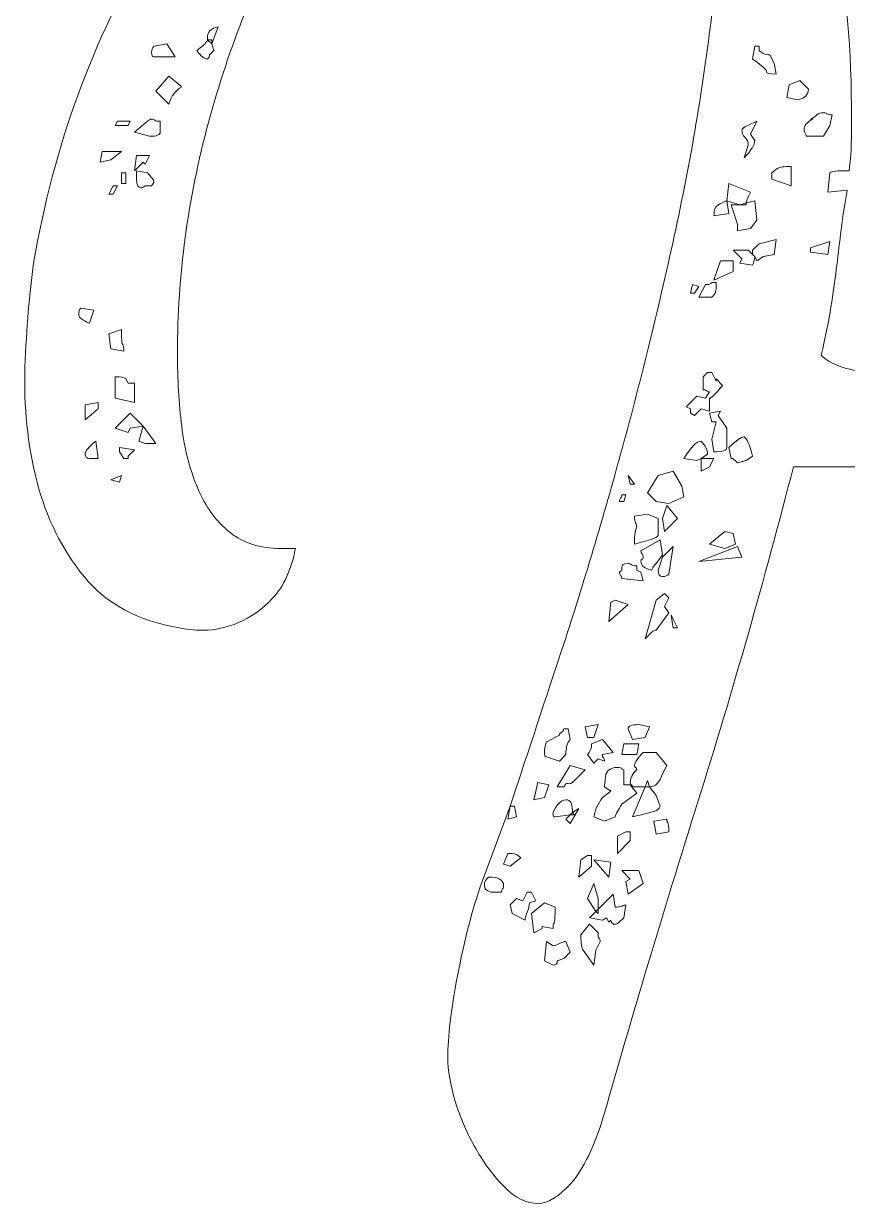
# Model space of a CAD drawing. Header units: inches. Extents: x 205 to 874, y -804 to -276.
# Drawn here: x 206.1 to 331, y -611.7 to -432.9 of the extents above; entities that cross this region are included whole.
import ezdxf

# ---------------------------------------------------------------- set-up
doc = ezdxf.new("R2010")
doc.units = ezdxf.units.IN
doc.header["$MEASUREMENT"] = 0
doc.layers.add('Layer 1', color=7, linetype='Continuous')

# ---------------------------------------------------------------- blocks, each defined once
blk = doc.blocks.new('block 3')
at = {"layer": 'Layer 1', "lineweight": 0}
for points in [[(234.01, -435.3), (234.66, -435.95), (234.66, -435.3), (234.01, -435.3)], [(222.3, -447.66), (220.35, -447.66), (220.02, -448.31), (221.97, -448.31), (222.3, -447.66)], [(219.37, -453.52), (221, -452.22), (218.07, -452.22), (217.74, -453.85), (219.37, -453.52)], [(224.25, -453.85), (224.58, -454.17), (225.23, -452.87), (223.27, -452.87), (222.95, -455.15), (224.25, -453.85)], [(221.65, -455.47), (221, -455.47), (221, -457.1), (221.65, -457.1), (221.65, -455.47)], [(220.35, -457.43), (219.7, -457.43), (219.04, -458.73), (219.7, -458.73), (220.35, -457.43)], [(315.68, -460.35), (315.68, -460.03), (314.71, -460.35), (315.68, -460.35)], [(325.44, -466.86), (325.44, -467.51), (328.05, -467.84), (328.37, -465.88), (325.44, -466.86)], [(310.8, -471.74), (313.73, -470.44), (313.73, -468.81), (311.78, -468.81), (310.8, -471.74)], [(307.55, -472.39), (307.22, -473.69), (307.87, -473.69), (308.52, -472.72), (307.55, -472.39)], [(217.42, -490.29), (215.47, -490.61), (215.47, -492.89), (217.42, -491.26), (217.42, -490.29)], [(222.3, -494.19), (224.25, -493.87), (222.3, -491.92), (220.02, -494.19), (221.97, -494.84), (222.3, -494.19)], [(226.2, -496.47), (224.25, -493.87), (223.6, -496.14), (224.58, -496.47), (226.2, -496.47)], [(220.67, -497.77), (221.32, -498.75), (221.97, -498.75), (221.97, -498.42), (222.95, -497.45), (220.67, -497.12), (220.67, -497.77)], [(219.37, -502), (220.67, -502.33), (221, -501.35), (219.37, -502)], [(297.79, -501.35), (298.11, -502.65), (298.76, -502.65), (297.79, -501.35)], [(304.62, -500.7), (302.34, -501.35), (300.72, -503.95), (302.02, -505.26), (303.97, -505.58), (306.25, -504.6), (305.92, -502.98), (304.62, -500.7)], [(303.64, -505.91), (302.99, -507.86), (303.32, -509.81), (305.27, -507.86), (303.64, -505.91)], [(312.43, -509.81), (310.15, -511.76), (312.43, -512.41), (314.06, -511.76), (313.73, -510.14), (312.43, -509.81)], [(314.38, -512.09), (308.52, -514.37), (315.03, -513.72), (314.38, -512.09)], [(295.18, -520.55), (294.86, -523.48), (297.79, -520.87), (295.84, -520.22), (295.18, -520.55)], [(304.29, -522.5), (304.62, -524.45), (305.27, -524.45), (304.29, -522.5)], [(292.58, -541.05), (293.23, -539.1), (291.28, -539.42), (291.61, -541.05), (292.58, -541.05)], [(296.81, -543.65), (299.09, -543.65), (299.41, -542.02), (297.14, -542.02), (296.81, -543.65)], [(285.75, -548.21), (284.12, -547.88), (283.47, -550.48), (285.1, -550.16), (285.75, -548.21)], [(301.04, -548.53), (300.72, -547.56), (300.39, -548.53), (301.04, -548.53)], [(289.65, -552.76), (289.33, -552.44), (289, -552.76), (289.65, -552.76)], [(296.16, -556.02), (296.16, -558.62), (298.11, -556.67), (298.11, -555.37), (297.46, -555.37), (296.16, -556.02)], [(290.63, -559.59), (290.3, -562.2), (292.26, -560.57), (292.26, -558.94), (291.61, -558.94), (290.63, -559.59)], [(294.86, -562.2), (295.18, -559.92), (292.58, -559.59), (294.86, -562.2)], [(297.79, -564.8), (300.06, -563.17), (299.41, -561.22), (296.81, -561.22), (298.11, -562.52), (297.46, -562.85), (297.79, -564.8)], [(293.23, -567.73), (293.23, -567.08), (292.91, -567.4), (293.23, -567.73)]]:
    blk.add_lwpolyline(points, dxfattribs=at)
for points, knots in [([(280.87, -553.09), (280.87, -553.09), (280.54, -551.46), (280.54, -551.46), (280.54, -551.46), (279.89, -551.46), (279.89, -551.46), (282.06, -544.95), (284.66, -537.09), (287.7, -527.87), (290.74, -518.65), (293.72, -508.73), (296.65, -498.1), (299.58, -487.47), (302.29, -476.46), (304.78, -465.07), (307.27, -453.68), (309.18, -442.46), (310.48, -431.39), (310.69, -429.66), (310.85, -427.93), (310.97, -426.19), (311.07, -424.46), (311.13, -422.72), (311.13, -420.98), (311.13, -415.34), (310.58, -410.46), (309.5, -406.34), (308.41, -402.22), (306.9, -398.64), (304.95, -395.6), (304.95, -395.6), (307.22, -394.95), (307.22, -394.95), (306.35, -394.09), (305.7, -393.65), (305.27, -393.65), (305.05, -393.65), (304.95, -393.87), (304.95, -394.3), (304.95, -394.3), (304.62, -393.98), (304.62, -393.98), (304.62, -393.98), (304.62, -394.95), (304.62, -394.95), (300.28, -388.44), (294.42, -385.19), (287.05, -385.19), (279.24, -385.19), (271.86, -388.07), (264.92, -393.81), (257.98, -399.56), (251.91, -407.1), (246.7, -416.43), (241.5, -425.76), (237.32, -436.22), (234.18, -447.83), (231.03, -459.43), (229.46, -471.09), (229.46, -482.8), (229.46, -486.71), (229.67, -490.4), (230.11, -493.87), (230.54, -497.34), (231.35, -500.49), (232.55, -503.3), (233.74, -506.13), (235.36, -508.35), (237.43, -509.97), (239.49, -511.6), (242.04, -512.41), (245.08, -512.41), (245.08, -512.41), (247.35, -512.41), (247.35, -512.41), (246.7, -515.67), (245.56, -518.17), (243.94, -519.9), (242.31, -521.64), (240.57, -522.88), (238.73, -523.64), (236.88, -524.4), (235.15, -524.78), (233.52, -524.78), (231.9, -524.78), (230.65, -524.67), (229.78, -524.45), (223.49, -523.37), (218.66, -520.77), (215.3, -516.65), (211.94, -512.53), (209.55, -507.7), (208.14, -502.17), (206.73, -496.63), (206.14, -490.89), (206.35, -484.92), (206.57, -478.96), (207.01, -473.69), (207.66, -469.14), (210.69, -451.35), (216.65, -435.09), (225.55, -420.33), (234.44, -405.58), (246.27, -393), (261.02, -382.59), (266.22, -378.9), (271.11, -376.3), (275.66, -374.78), (280.22, -373.26), (284.55, -372.5), (288.68, -372.5), (295.18, -372.5), (301.09, -374.4), (306.41, -378.19), (311.72, -381.99), (316.22, -387.14), (319.91, -393.65), (323.6, -400.16), (326.47, -407.86), (328.54, -416.75), (330.59, -425.65), (331.63, -435.19), (331.63, -445.39), (331.63, -447.12), (331.63, -448.75), (331.63, -450.27), (331.63, -451.79), (331.51, -453.41), (331.3, -455.15), (331.3, -455.15), (330.65, -455.15), (330.65, -455.15), (329.56, -455.15), (328.81, -455.26), (328.37, -455.47), (328.37, -455.47), (328.05, -458.4), (328.05, -458.4), (328.05, -458.4), (330.98, -458.08), (330.98, -458.08), (330.54, -460.68), (330.21, -462.91), (330, -464.75), (329.78, -466.59), (329.56, -468.38), (329.35, -470.12), (329.13, -471.85), (328.86, -473.75), (328.54, -475.81), (328.21, -477.87), (327.72, -480.31), (327.07, -483.13), (328.37, -484.43), (330.7, -485.3), (334.07, -485.73), (337.43, -486.17), (341.17, -486.44), (345.29, -486.55), (349.41, -486.66), (353.53, -486.66), (357.66, -486.55), (361.78, -486.44), (365.25, -486.38), (368.07, -486.38), (368.5, -486.38), (369.15, -484.59), (370.02, -481.01), (370.89, -477.44), (371.92, -472.94), (373.11, -467.51), (374.3, -462.09), (375.66, -456.24), (377.18, -449.94), (378.7, -443.65), (380.38, -437.8), (382.22, -432.37), (384.06, -426.95), (386.02, -422.45), (388.08, -418.87), (390.14, -415.29), (392.47, -413.5), (395.08, -413.5), (396.81, -413.5), (398.33, -414.69), (399.63, -417.08), (400.93, -419.47), (401.58, -422.83), (401.58, -427.16), (401.58, -428.03), (401.53, -428.9), (401.42, -429.77), (401.31, -430.64), (401.26, -431.51), (401.26, -432.37), (401.26, -432.37), (395.73, -469.46), (395.73, -469.46), (395.08, -473.59), (394.7, -476.84), (394.59, -479.23), (394.48, -481.61), (394.21, -483.24), (393.78, -484.11), (398.11, -483.67), (402.34, -483.24), (406.47, -482.8), (410.58, -482.37), (413.84, -481.4), (416.23, -479.88), (416.66, -479.66), (417.04, -479.93), (417.37, -480.69), (417.69, -481.45), (418.02, -482.37), (418.34, -483.46), (418.67, -484.54), (418.83, -485.63), (418.83, -486.71), (418.83, -487.8), (418.72, -488.55), (418.5, -488.99), (417.85, -490.29), (416.39, -491.43), (414.11, -492.4), (411.83, -493.38), (409.28, -494.09), (406.47, -494.52), (403.64, -494.96), (400.82, -495.33), (398.01, -495.66), (395.18, -495.98), (392.91, -496.14), (391.17, -496.14), (391.17, -496.14), (386.29, -540.4), (386.29, -540.4), (385.2, -544.09), (384.45, -549.02), (384.01, -555.2), (383.58, -561.38), (382.82, -568.6), (381.74, -576.84), (380.22, -581.83), (377.51, -584.32), (373.6, -584.32), (371.86, -584.32), (369.97, -583.67), (367.91, -582.37), (365.84, -581.07), (363.89, -579.17), (362.05, -576.68), (360.2, -574.19), (358.68, -571.1), (357.49, -567.4), (356.3, -563.72), (355.71, -559.59), (355.71, -555.04), (355.71, -552.66), (355.81, -550.05), (356.03, -547.23), (356.24, -544.41), (356.68, -541.81), (357.33, -539.42), (357.33, -539.42), (364.82, -500.38), (364.82, -500.38), (364.82, -500.38), (343.02, -499.72), (343.02, -499.72), (339.76, -499.94), (336.45, -500.05), (333.09, -500.05), (329.73, -500.05), (326.31, -500.05), (322.84, -500.05), (318.5, -516.97), (313.68, -533.89), (308.36, -550.81), (303.04, -567.73), (298.33, -583.45), (294.21, -597.99), (292.69, -602.98), (291.01, -606.5), (289.16, -608.57), (287.32, -610.62), (285.64, -611.66), (284.12, -611.66), (282.38, -611.66), (280.7, -610.84), (279.08, -609.22), (277.45, -607.59), (275.99, -605.64), (274.68, -603.36), (273.38, -601.08), (272.35, -598.69), (271.59, -596.2), (270.83, -593.71), (270.45, -591.48), (270.45, -589.53), (270.45, -586.49), (270.94, -582.37), (271.92, -577.17), (272.9, -571.96), (274.14, -567.19), (275.66, -562.85), (275.66, -562.85), (279.89, -551.46), (279.89, -551.46), (279.89, -551.46), (279.57, -553.41), (279.57, -553.41), (279.57, -553.41), (280.87, -553.09), (280.87, -553.09)], [0, 0, 0, 0, 1, 1, 1, 2, 2, 2, 3, 3, 3, 4, 4, 4, 5, 5, 5, 6, 6, 6, 7, 7, 7, 8, 8, 8, 9, 9, 9, 10, 10, 10, 11, 11, 11, 12, 12, 12, 13, 13, 13, 14, 14, 14, 15, 15, 15, 16, 16, 16, 17, 17, 17, 18, 18, 18, 19, 19, 19, 20, 20, 20, 21, 21, 21, 22, 22, 22, 23, 23, 23, 24, 24, 24, 25, 25, 25, 26, 26, 26, 27, 27, 27, 28, 28, 28, 29, 29, 29, 30, 30, 30, 31, 31, 31, 32, 32, 32, 33, 33, 33, 34, 34, 34, 35, 35, 35, 36, 36, 36, 37, 37, 37, 38, 38, 38, 39, 39, 39, 40, 40, 40, 41, 41, 41, 42, 42, 42, 43, 43, 43, 44, 44, 44, 45, 45, 45, 46, 46, 46, 47, 47, 47, 48, 48, 48, 49, 49, 49, 50, 50, 50, 51, 51, 51, 52, 52, 52, 53, 53, 53, 54, 54, 54, 55, 55, 55, 56, 56, 56, 57, 57, 57, 58, 58, 58, 59, 59, 59, 60, 60, 60, 61, 61, 61, 62, 62, 62, 63, 63, 63, 64, 64, 64, 65, 65, 65, 66, 66, 66, 67, 67, 67, 68, 68, 68, 69, 69, 69, 70, 70, 70, 71, 71, 71, 72, 72, 72, 73, 73, 73, 74, 74, 74, 75, 75, 75, 76, 76, 76, 77, 77, 77, 78, 78, 78, 79, 79, 79, 80, 80, 80, 81, 81, 81, 82, 82, 82, 83, 83, 83, 84, 84, 84, 85, 85, 85, 86, 86, 86, 87, 87, 87, 88, 88, 88, 89, 89, 89, 90, 90, 90, 91, 91, 91, 92, 92, 92, 93, 93, 93, 94, 94, 94, 95, 95, 95, 96, 96, 96, 97, 97, 97, 98, 98, 98, 99, 99, 99, 100, 100, 100, 101, 101, 101, 102, 102, 102, 103, 103, 103, 104, 104, 104, 105, 105, 105, 105]), ([(235.64, -433.35), (234.55, -433.57), (234.01, -434.11), (234.01, -434.97), (234.01, -434.97), (234.01, -435.3), (234.01, -435.3), (234.01, -435.52), (233.96, -435.62), (233.85, -435.62), (233.74, -435.62), (233.69, -435.74), (233.69, -435.95), (233.69, -435.95), (232.39, -436.93), (232.39, -436.93), (233.04, -437.8), (233.58, -438.23), (234.01, -438.23), (234.23, -438.01), (234.34, -437.8), (234.34, -437.58), (234.34, -437.58), (234.99, -436.93), (234.99, -436.93), (234.99, -436.93), (234.66, -435.95), (234.66, -435.95), (234.66, -435.95), (235.64, -433.35), (235.64, -433.35)], [0, 0, 0, 0, 1, 1, 1, 2, 2, 2, 3, 3, 3, 4, 4, 4, 5, 5, 5, 6, 6, 6, 7, 7, 7, 8, 8, 8, 9, 9, 9, 10, 10, 10, 10]), ([(227.83, -435.95), (227.83, -435.95), (225.88, -436.28), (225.88, -436.28), (225.66, -436.49), (225.55, -436.82), (225.55, -437.25), (225.55, -437.69), (225.66, -437.9), (225.88, -437.9), (225.88, -437.9), (229.13, -437.9), (229.13, -437.9), (229.13, -437.9), (227.83, -435.95), (227.83, -435.95)], [0, 0, 0, 0, 1, 1, 1, 2, 2, 2, 3, 3, 3, 4, 4, 4, 5, 5, 5, 5]), ([(319.26, -437.58), (318.61, -437.58), (318.07, -437.36), (317.64, -436.93), (317.64, -436.93), (317.64, -436.28), (317.64, -436.28), (317.64, -436.28), (316.98, -436.28), (316.98, -436.28), (316.98, -436.28), (316.66, -438.23), (316.66, -438.23), (318.17, -439.32), (318.88, -439.97), (318.77, -440.18), (318.66, -440.4), (319.15, -440.51), (320.24, -440.51), (320.24, -440.51), (319.91, -438.88), (319.91, -438.88), (319.91, -438.88), (319.26, -437.58), (319.26, -437.58)], [0, 0, 0, 0, 1, 1, 1, 2, 2, 2, 3, 3, 3, 4, 4, 4, 5, 5, 5, 6, 6, 6, 7, 7, 7, 8, 8, 8, 8]), ([(226.2, -443.11), (226.2, -443.11), (228.16, -445.06), (228.16, -445.06), (228.59, -443.76), (229.24, -442.89), (230.11, -442.46), (230.11, -442.46), (228.16, -440.83), (228.16, -440.83), (228.16, -440.83), (226.2, -443.11), (226.2, -443.11)], [0, 0, 0, 0, 1, 1, 1, 2, 2, 2, 3, 3, 3, 4, 4, 4, 4]), ([(323.49, -444.41), (324.58, -444.2), (325.12, -443.65), (325.12, -442.78), (325.12, -442.78), (323.82, -441.48), (323.82, -441.48), (323.82, -441.48), (322.19, -442.13), (322.19, -442.13), (322.19, -442.13), (321.87, -444.08), (321.87, -444.08), (321.87, -444.08), (323.49, -444.41), (323.49, -444.41)], [0, 0, 0, 0, 1, 1, 1, 2, 2, 2, 3, 3, 3, 4, 4, 4, 5, 5, 5, 5]), ([(328.7, -446.69), (328.26, -446.69), (327.99, -446.64), (327.88, -446.52), (327.77, -446.42), (327.61, -446.36), (327.4, -446.36), (326.96, -446.36), (326.63, -446.47), (326.42, -446.69), (326.2, -446.91), (325.88, -447.12), (325.44, -447.34), (325.44, -447.34), (325.77, -447.34), (325.77, -447.34), (324.9, -447.78), (324.47, -448.31), (324.47, -448.97), (324.47, -449.18), (324.52, -449.35), (324.63, -449.45), (324.74, -449.57), (324.79, -449.73), (324.79, -449.94), (324.79, -449.94), (327.4, -449.94), (327.4, -449.94), (327.4, -449.94), (328.37, -448.31), (328.37, -448.31), (328.37, -448.31), (328.7, -446.69), (328.7, -446.69)], [0, 0, 0, 0, 1, 1, 1, 2, 2, 2, 3, 3, 3, 4, 4, 4, 5, 5, 5, 6, 6, 6, 7, 7, 7, 8, 8, 8, 9, 9, 9, 10, 10, 10, 11, 11, 11, 11]), ([(226.85, -447.66), (226.42, -447.66), (226.15, -447.61), (226.04, -447.5), (225.93, -447.39), (225.77, -447.34), (225.55, -447.34), (225.33, -447.34), (225.11, -447.45), (224.9, -447.66), (224.9, -447.66), (222.95, -449.29), (222.95, -449.29), (222.95, -449.29), (225.23, -449.94), (225.23, -449.94), (226.31, -449.94), (226.85, -449.73), (226.85, -449.29), (226.85, -449.29), (226.85, -447.66), (226.85, -447.66)], [0, 0, 0, 0, 1, 1, 1, 2, 2, 2, 3, 3, 3, 4, 4, 4, 5, 5, 5, 6, 6, 6, 7, 7, 7, 7]), ([(317.31, -447.66), (315.79, -448.31), (315.03, -448.75), (315.03, -448.97), (315.03, -449.4), (315.19, -449.78), (315.52, -450.1), (315.85, -450.43), (316.01, -450.81), (316.01, -451.24), (316.01, -451.24), (315.36, -453.19), (315.36, -453.19), (316.44, -452.11), (316.98, -451.24), (316.98, -450.59), (316.98, -450.59), (316.33, -449.62), (316.33, -449.62), (316.33, -449.62), (317.31, -447.66), (317.31, -447.66)], [0, 0, 0, 0, 1, 1, 1, 2, 2, 2, 3, 3, 3, 4, 4, 4, 5, 5, 5, 6, 6, 6, 7, 7, 7, 7]), ([(225.55, -457.43), (225.77, -457.21), (225.88, -456.99), (225.88, -456.77), (225.88, -456.56), (225.55, -456.12), (224.9, -455.47), (224.9, -455.47), (223.27, -455.15), (223.27, -455.15), (223.27, -455.15), (223.27, -456.45), (223.27, -456.45), (223.27, -457.32), (223.49, -457.75), (223.92, -457.75), (224.14, -457.75), (224.36, -457.64), (224.58, -457.43), (224.58, -457.43), (225.55, -457.43), (225.55, -457.43)], [0, 0, 0, 0, 1, 1, 1, 2, 2, 2, 3, 3, 3, 4, 4, 4, 5, 5, 5, 6, 6, 6, 7, 7, 7, 7]), ([(319.59, -456.45), (319.59, -456.45), (322.52, -457.43), (322.52, -457.43), (322.52, -457.43), (322.52, -454.5), (322.52, -454.5), (321.43, -454.5), (320.73, -454.61), (320.4, -454.82), (320.08, -455.04), (319.8, -455.26), (319.59, -455.47), (319.59, -455.47), (319.59, -456.45), (319.59, -456.45)], [0, 0, 0, 0, 1, 1, 1, 2, 2, 2, 3, 3, 3, 4, 4, 4, 5, 5, 5, 5]), ([(313.08, -457.1), (313.08, -457.1), (312.75, -459.7), (312.75, -459.7), (312.75, -459.7), (314.71, -460.35), (314.71, -460.35), (314.71, -460.35), (313.41, -460.35), (313.41, -460.35), (313.41, -460.35), (314.38, -463.28), (314.38, -463.28), (314.38, -463.28), (314.38, -464.26), (314.38, -464.26), (314.38, -464.26), (316.33, -463.93), (316.33, -463.93), (316.33, -463.93), (317.31, -462.63), (317.31, -462.63), (317.31, -462.63), (316.98, -459.7), (316.98, -459.7), (316.98, -459.7), (315.68, -460.03), (315.68, -460.03), (315.68, -459.81), (315.9, -459.27), (316.33, -458.4), (316.33, -458.4), (313.08, -457.1), (313.08, -457.1)], [0, 0, 0, 0, 1, 1, 1, 2, 2, 2, 3, 3, 3, 4, 4, 4, 5, 5, 5, 6, 6, 6, 7, 7, 7, 8, 8, 8, 9, 9, 9, 10, 10, 10, 11, 11, 11, 11]), ([(313.08, -461.66), (313.08, -461.66), (312.75, -459.7), (312.75, -459.7), (311.67, -460.14), (311.07, -460.52), (310.97, -460.84), (310.85, -461.17), (310.8, -461.55), (310.8, -461.98), (310.8, -461.98), (313.08, -461.66), (313.08, -461.66)], [0, 0, 0, 0, 1, 1, 1, 2, 2, 2, 3, 3, 3, 4, 4, 4, 4]), ([(316.66, -467.19), (316.66, -467.19), (316.66, -467.84), (316.66, -467.84), (316.66, -467.84), (316.01, -467.19), (316.01, -467.19), (316.01, -467.19), (313.73, -467.19), (313.73, -467.19), (313.73, -467.19), (315.03, -468.49), (315.03, -468.49), (315.03, -468.49), (314.71, -469.14), (314.71, -469.14), (314.71, -469.14), (316.66, -469.46), (316.66, -469.46), (316.87, -469.03), (316.98, -468.6), (316.98, -468.16), (316.98, -468.16), (317.31, -468.81), (317.31, -468.81), (317.31, -468.81), (318.29, -468.16), (318.29, -468.16), (318.29, -468.16), (319.91, -467.84), (319.91, -467.84), (319.91, -467.84), (320.24, -465.56), (320.24, -465.56), (320.24, -465.56), (317.64, -466.21), (317.64, -466.21), (317.64, -466.21), (316.66, -467.19), (316.66, -467.19)], [0, 0, 0, 0, 1, 1, 1, 2, 2, 2, 3, 3, 3, 4, 4, 4, 5, 5, 5, 6, 6, 6, 7, 7, 7, 8, 8, 8, 9, 9, 9, 10, 10, 10, 11, 11, 11, 12, 12, 12, 13, 13, 13, 13]), ([(316.98, -468.16), (316.98, -468.16), (316.66, -467.84), (316.66, -467.84), (316.66, -467.84), (316.98, -468.16), (316.98, -468.16)], [0, 0, 0, 0, 1, 1, 1, 2, 2, 2, 2]), ([(311.13, -472.07), (310.69, -472.07), (310.42, -472.12), (310.31, -472.23), (310.2, -472.34), (310.04, -472.39), (309.83, -472.39), (309.83, -472.39), (309.5, -472.39), (309.5, -472.39), (309.5, -472.39), (308.52, -474.34), (308.52, -474.34), (308.52, -474.34), (310.48, -474.34), (310.48, -474.34), (310.91, -473.91), (311.13, -473.48), (311.13, -473.04), (311.13, -473.04), (311.13, -472.07), (311.13, -472.07)], [0, 0, 0, 0, 1, 1, 1, 2, 2, 2, 3, 3, 3, 4, 4, 4, 5, 5, 5, 6, 6, 6, 7, 7, 7, 7]), ([(214.81, -475.97), (214.6, -476.19), (214.49, -476.52), (214.49, -476.95), (214.49, -477.39), (215.03, -477.82), (216.12, -478.25), (216.12, -478.25), (216.77, -476.3), (216.77, -476.3), (216.77, -476.3), (214.81, -475.97), (214.81, -475.97)], [0, 0, 0, 0, 1, 1, 1, 2, 2, 2, 3, 3, 3, 4, 4, 4, 4]), ([(219.37, -482.15), (219.37, -482.15), (221.32, -482.48), (221.32, -482.48), (221.32, -482.05), (221.27, -481.72), (221.16, -481.5), (221.05, -481.29), (221, -480.96), (221, -480.53), (221, -480.53), (221, -479.23), (221, -479.23), (221, -479.23), (219.04, -479.88), (219.04, -479.88), (219.04, -479.88), (219.37, -482.15), (219.37, -482.15)], [0, 0, 0, 0, 1, 1, 1, 2, 2, 2, 3, 3, 3, 4, 4, 4, 5, 5, 5, 6, 6, 6, 6]), ([(308.2, -489.31), (308.2, -489.31), (306.57, -490.94), (306.57, -490.94), (306.57, -490.94), (307.22, -491.26), (307.22, -491.26), (307.22, -491.26), (307.22, -491.92), (307.22, -491.92), (307.22, -491.92), (307.87, -492.24), (307.87, -492.24), (307.87, -492.24), (308.85, -491.26), (308.85, -491.26), (308.85, -491.26), (310.15, -491.59), (310.15, -491.59), (310.15, -491.59), (310.15, -489.64), (310.15, -489.64), (310.37, -489.64), (311.02, -488.99), (312.1, -487.69), (312.1, -487.69), (311.13, -486.71), (311.13, -486.71), (311.13, -486.71), (311.13, -487.04), (311.13, -487.04), (311.13, -487.04), (310.48, -485.73), (310.48, -485.73), (310.48, -485.73), (309.83, -485.73), (309.83, -485.73), (309.83, -485.73), (309.18, -486.38), (309.18, -486.38), (309.18, -486.38), (309.18, -488.34), (309.18, -488.34), (309.39, -488.34), (309.55, -488.39), (309.66, -488.5), (309.77, -488.61), (309.93, -488.66), (310.15, -488.66), (310.15, -488.66), (309.5, -489.64), (309.5, -489.64), (309.5, -489.64), (308.2, -489.31), (308.2, -489.31)], [0, 0, 0, 0, 1, 1, 1, 2, 2, 2, 3, 3, 3, 4, 4, 4, 5, 5, 5, 6, 6, 6, 7, 7, 7, 8, 8, 8, 9, 9, 9, 10, 10, 10, 11, 11, 11, 12, 12, 12, 13, 13, 13, 14, 14, 14, 15, 15, 15, 16, 16, 16, 17, 17, 17, 18, 18, 18, 18]), ([(221.97, -487.36), (221.97, -487.36), (221.65, -486.71), (221.65, -486.71), (221.43, -486.5), (220.88, -486.38), (220.02, -486.38), (220.02, -486.38), (220.02, -489.64), (220.02, -489.64), (220.02, -489.64), (222.95, -490.29), (222.95, -490.29), (222.95, -490.29), (222.95, -487.36), (222.95, -487.36), (222.95, -487.36), (221.97, -487.36), (221.97, -487.36)], [0, 0, 0, 0, 1, 1, 1, 2, 2, 2, 3, 3, 3, 4, 4, 4, 5, 5, 5, 6, 6, 6, 6]), ([(311.78, -491.59), (311.78, -491.59), (310.15, -491.92), (310.15, -491.92), (310.15, -491.92), (310.48, -493.22), (310.48, -493.22), (310.48, -493.22), (311.13, -493.22), (311.13, -493.22), (311.13, -493.22), (310.48, -495.82), (310.48, -495.82), (310.48, -495.82), (310.8, -497.77), (310.8, -497.77), (312.1, -497.77), (312.75, -497.56), (312.75, -497.12), (312.75, -497.12), (312.75, -494.19), (312.75, -494.19), (312.75, -494.19), (311.45, -492.24), (311.45, -492.24), (311.45, -492.24), (311.78, -491.59), (311.78, -491.59)], [0, 0, 0, 0, 1, 1, 1, 2, 2, 2, 3, 3, 3, 4, 4, 4, 5, 5, 5, 6, 6, 6, 7, 7, 7, 8, 8, 8, 9, 9, 9, 9]), ([(217.42, -498.75), (217.42, -498.75), (217.09, -496.14), (217.09, -496.14), (216, -497.01), (215.47, -497.67), (215.47, -498.1), (215.47, -498.53), (215.68, -498.75), (216.12, -498.75), (216.12, -498.75), (217.42, -498.75), (217.42, -498.75)], [0, 0, 0, 0, 1, 1, 1, 2, 2, 2, 3, 3, 3, 4, 4, 4, 4]), ([(310.8, -498.75), (310.8, -498.75), (308.85, -498.75), (308.85, -498.75), (308.85, -498.75), (309.83, -498.1), (309.83, -498.1), (309.83, -497.45), (309.5, -496.8), (308.85, -496.14), (308.2, -496.14), (307.33, -497.01), (306.25, -498.75), (306.25, -498.75), (308.2, -499.07), (308.2, -499.07), (308.2, -499.07), (308.85, -498.75), (308.85, -498.75), (308.85, -498.75), (308.85, -500.7), (308.85, -500.7), (308.85, -500.7), (310.15, -500.05), (310.15, -500.05), (310.15, -500.05), (310.8, -498.75), (310.8, -498.75)], [0, 0, 0, 0, 1, 1, 1, 2, 2, 2, 3, 3, 3, 4, 4, 4, 5, 5, 5, 6, 6, 6, 7, 7, 7, 8, 8, 8, 9, 9, 9, 9]), ([(316.66, -498.42), (316.22, -496.69), (315.79, -495.71), (315.36, -495.5), (314.92, -495.5), (314.16, -496.04), (313.08, -497.12), (313.08, -497.12), (313.41, -498.75), (313.41, -498.75), (313.62, -498.75), (313.94, -498.97), (314.38, -499.4), (314.38, -499.4), (315.68, -499.07), (315.68, -499.07), (315.68, -499.07), (316.66, -498.42), (316.66, -498.42)], [0, 0, 0, 0, 1, 1, 1, 2, 2, 2, 3, 3, 3, 4, 4, 4, 5, 5, 5, 6, 6, 6, 6]), ([(297.46, -504.28), (297.46, -504.28), (296.81, -504.28), (296.81, -504.28), (296.81, -504.5), (296.75, -504.66), (296.65, -504.77), (296.54, -504.88), (296.49, -505.04), (296.49, -505.26), (296.49, -505.26), (297.14, -505.26), (297.14, -505.26), (297.14, -505.26), (297.46, -504.28), (297.46, -504.28)], [0, 0, 0, 0, 1, 1, 1, 2, 2, 2, 3, 3, 3, 4, 4, 4, 5, 5, 5, 5]), ([(298.76, -511.76), (300.28, -511.33), (301.2, -511.06), (301.53, -510.95), (301.85, -510.84), (302.12, -510.68), (302.34, -510.46), (302.34, -510.46), (302.34, -507.86), (302.34, -507.86), (302.34, -507.86), (300.72, -507.21), (300.72, -507.21), (300.72, -507.21), (298.76, -507.53), (298.76, -507.53), (298.76, -507.97), (298.81, -508.3), (298.93, -508.51), (299.03, -508.73), (299.09, -508.95), (299.09, -509.16), (298.87, -509.6), (298.76, -510.14), (298.76, -510.79), (298.76, -510.79), (298.76, -511.76), (298.76, -511.76)], [0, 0, 0, 0, 1, 1, 1, 2, 2, 2, 3, 3, 3, 4, 4, 4, 5, 5, 5, 6, 6, 6, 7, 7, 7, 8, 8, 8, 9, 9, 9, 9]), ([(299.74, -512.74), (299.74, -512.96), (299.79, -513.12), (299.9, -513.23), (300.01, -513.34), (300.06, -513.5), (300.06, -513.72), (300.06, -513.93), (300.01, -514.04), (299.9, -514.04), (299.79, -514.04), (299.74, -514.15), (299.74, -514.37), (299.74, -515.02), (300.28, -515.46), (301.37, -515.67), (301.37, -515.46), (301.58, -515.13), (302.02, -514.69), (302.02, -514.69), (302.99, -513.39), (302.99, -513.39), (302.99, -513.39), (302.67, -511.11), (302.67, -511.11), (302.67, -511.11), (299.74, -512.74), (299.74, -512.74)], [0, 0, 0, 0, 1, 1, 1, 2, 2, 2, 3, 3, 3, 4, 4, 4, 5, 5, 5, 6, 6, 6, 7, 7, 7, 8, 8, 8, 9, 9, 9, 9]), ([(304.62, -512.09), (304.62, -512.09), (302.99, -513.72), (302.99, -513.72), (302.99, -513.72), (302.34, -515.67), (302.34, -515.67), (302.34, -516.32), (302.56, -516.65), (302.99, -516.65), (303.43, -516.65), (303.75, -516.54), (303.97, -516.32), (303.97, -516.32), (304.62, -512.09), (304.62, -512.09)], [0, 0, 0, 0, 1, 1, 1, 2, 2, 2, 3, 3, 3, 4, 4, 4, 5, 5, 5, 5]), ([(299.09, -515.67), (299.09, -515.67), (299.09, -515.02), (299.09, -515.02), (298.65, -515.02), (298.38, -514.97), (298.28, -514.86), (298.16, -514.75), (298, -514.69), (297.79, -514.69), (297.14, -514.69), (296.81, -514.91), (296.81, -515.34), (296.81, -515.34), (296.81, -515.67), (296.81, -515.67), (296.81, -515.67), (296.49, -515.99), (296.49, -515.99), (296.49, -516.21), (296.54, -516.38), (296.65, -516.48), (296.75, -516.59), (296.81, -516.76), (296.81, -516.97), (296.81, -516.97), (300.06, -517.3), (300.06, -517.3), (300.06, -517.3), (299.74, -515.99), (299.74, -515.99), (299.74, -515.99), (299.09, -515.67), (299.09, -515.67)], [0, 0, 0, 0, 1, 1, 1, 2, 2, 2, 3, 3, 3, 4, 4, 4, 5, 5, 5, 6, 6, 6, 7, 7, 7, 8, 8, 8, 9, 9, 9, 10, 10, 10, 11, 11, 11, 11]), ([(303.32, -521.2), (303.32, -521.2), (303.97, -519.9), (303.97, -519.9), (303.97, -519.9), (303.32, -519.25), (303.32, -519.25), (303.32, -519.25), (302.02, -520.22), (302.02, -520.22), (302.02, -520.22), (300.39, -526.08), (300.39, -526.08), (301.04, -525.43), (301.42, -525.05), (301.53, -524.94), (301.64, -524.84), (301.8, -524.78), (302.02, -524.78), (302.02, -524.78), (303.97, -522.18), (303.97, -522.18), (303.97, -522.18), (303.32, -521.2), (303.32, -521.2)], [0, 0, 0, 0, 1, 1, 1, 2, 2, 2, 3, 3, 3, 4, 4, 4, 5, 5, 5, 6, 6, 6, 7, 7, 7, 8, 8, 8, 8]), ([(288.35, -543.65), (288.35, -542.57), (288.56, -541.81), (289, -541.37), (289, -541.37), (288.68, -539.75), (288.68, -539.75), (288.68, -539.75), (288.03, -539.75), (288.03, -539.75), (288.03, -539.97), (287.91, -540.13), (287.7, -540.24), (287.48, -540.35), (287.38, -540.51), (287.38, -540.72), (287.38, -540.72), (285.42, -541.7), (285.42, -541.7), (285.2, -542.35), (285.1, -542.89), (285.1, -543.33), (285.1, -543.76), (285.2, -543.98), (285.42, -543.98), (285.42, -543.98), (287.38, -544.63), (287.38, -544.63), (287.38, -544.63), (288.35, -543.65), (288.35, -543.65)], [0, 0, 0, 0, 1, 1, 1, 2, 2, 2, 3, 3, 3, 4, 4, 4, 5, 5, 5, 6, 6, 6, 7, 7, 7, 8, 8, 8, 9, 9, 9, 10, 10, 10, 10]), ([(299.41, -539.1), (298.33, -539.1), (297.79, -539.32), (297.79, -539.75), (297.79, -539.75), (298.44, -541.37), (298.44, -541.37), (298.44, -541.37), (300.39, -541.05), (300.39, -541.05), (300.39, -541.05), (301.04, -539.42), (301.04, -539.42), (301.04, -539.42), (299.41, -539.1), (299.41, -539.1)], [0, 0, 0, 0, 1, 1, 1, 2, 2, 2, 3, 3, 3, 4, 4, 4, 5, 5, 5, 5]), ([(293.23, -544.3), (293.23, -544.3), (294.21, -544.63), (294.21, -544.63), (294.21, -544.41), (294.15, -544.25), (294.05, -544.14), (293.93, -544.03), (293.88, -543.87), (293.88, -543.65), (293.88, -543.65), (295.51, -543.33), (295.51, -543.33), (295.51, -543.33), (293.88, -541.37), (293.88, -541.37), (293.88, -541.37), (292.26, -542.02), (292.26, -542.02), (292.26, -542.67), (292.04, -543.22), (291.61, -543.65), (291.61, -543.65), (292.58, -544.95), (292.58, -544.95), (292.58, -544.95), (293.23, -544.3), (293.23, -544.3)], [0, 0, 0, 0, 1, 1, 1, 2, 2, 2, 3, 3, 3, 4, 4, 4, 5, 5, 5, 6, 6, 6, 7, 7, 7, 8, 8, 8, 9, 9, 9, 9]), ([(302.02, -549.83), (302.02, -549.83), (301.04, -548.53), (301.04, -548.53), (301.91, -548.53), (302.56, -547.88), (302.99, -546.58), (302.99, -546.58), (303.64, -545.28), (303.64, -545.28), (303.64, -545.28), (302.02, -543.33), (302.02, -543.33), (302.02, -543.33), (300.06, -543.33), (300.06, -543.33), (299.2, -544.2), (298.76, -544.85), (298.76, -545.28), (298.76, -545.5), (298.81, -545.6), (298.93, -545.6), (299.03, -545.6), (299.09, -545.72), (299.09, -545.93), (298.44, -546.58), (298.11, -547.23), (298.11, -547.88), (298.11, -548.1), (298.16, -548.21), (298.28, -548.21), (298.38, -548.21), (298.44, -548.32), (298.44, -548.53), (298.44, -548.53), (300.39, -548.53), (300.39, -548.53), (300.39, -548.53), (298.44, -553.09), (298.44, -553.09), (300.17, -552.66), (301.25, -552.39), (301.69, -552.27), (302.12, -552.17), (302.45, -551.9), (302.67, -551.46), (302.67, -551.46), (302.02, -549.83), (302.02, -549.83)], [0, 0, 0, 0, 1, 1, 1, 2, 2, 2, 3, 3, 3, 4, 4, 4, 5, 5, 5, 6, 6, 6, 7, 7, 7, 8, 8, 8, 9, 9, 9, 10, 10, 10, 11, 11, 11, 12, 12, 12, 13, 13, 13, 14, 14, 14, 15, 15, 15, 16, 16, 16, 16]), ([(288.03, -548.53), (288.24, -548.1), (288.46, -547.94), (288.68, -548.04), (288.89, -548.16), (289.22, -547.99), (289.65, -547.56), (289.65, -547.56), (291.28, -545.93), (291.28, -545.93), (291.28, -545.93), (289, -545.28), (289, -545.28), (289, -545.28), (287.05, -548.53), (287.05, -548.53), (287.05, -548.53), (288.03, -548.53), (288.03, -548.53)], [0, 0, 0, 0, 1, 1, 1, 2, 2, 2, 3, 3, 3, 4, 4, 4, 5, 5, 5, 6, 6, 6, 6]), ([(295.18, -549.18), (295.18, -549.18), (293.88, -550.16), (293.88, -550.16), (293.23, -551.03), (292.79, -552), (292.58, -553.09), (292.58, -553.09), (294.21, -553.74), (294.21, -553.74), (294.21, -553.74), (295.84, -553.09), (295.84, -553.09), (295.84, -552.87), (295.94, -552.6), (296.16, -552.27), (296.37, -551.95), (296.59, -551.57), (296.81, -551.13), (296.81, -551.13), (299.09, -549.51), (299.09, -549.51), (299.09, -549.51), (298.11, -548.21), (298.11, -548.21), (298.11, -548.21), (297.14, -548.21), (297.14, -548.21), (297.14, -548.21), (297.14, -545.93), (297.14, -545.93), (296.92, -545.93), (296.81, -545.88), (296.81, -545.77), (296.81, -545.66), (296.59, -545.6), (296.16, -545.6), (295.07, -545.6), (294.48, -546.04), (294.37, -546.91), (294.26, -547.78), (294.21, -548.32), (294.21, -548.53), (294.21, -548.53), (295.18, -549.18), (295.18, -549.18)], [0, 0, 0, 0, 1, 1, 1, 2, 2, 2, 3, 3, 3, 4, 4, 4, 5, 5, 5, 6, 6, 6, 7, 7, 7, 8, 8, 8, 9, 9, 9, 10, 10, 10, 11, 11, 11, 12, 12, 12, 13, 13, 13, 14, 14, 14, 15, 15, 15, 15]), ([(290.3, -551.79), (290.3, -551.79), (289.33, -552.44), (289.33, -552.44), (289.33, -552.44), (289.33, -552.11), (289.33, -552.11), (289.33, -551.03), (289, -550.48), (288.35, -550.48), (287.91, -550.48), (287.48, -550.76), (287.05, -551.3), (286.61, -551.84), (286.4, -552.33), (286.4, -552.76), (286.4, -552.98), (286.51, -553.09), (286.72, -553.09), (286.72, -553.09), (289, -552.76), (289, -552.76), (289, -552.76), (288.35, -553.41), (288.35, -553.41), (288.35, -553.41), (289, -554.06), (289, -554.06), (289, -554.06), (290.3, -551.79), (290.3, -551.79)], [0, 0, 0, 0, 1, 1, 1, 2, 2, 2, 3, 3, 3, 4, 4, 4, 5, 5, 5, 6, 6, 6, 7, 7, 7, 8, 8, 8, 9, 9, 9, 10, 10, 10, 10]), ([(303.64, -553.41), (303.64, -553.41), (301.69, -553.74), (301.69, -553.74), (301.69, -553.74), (302.02, -555.69), (302.02, -555.69), (302.02, -555.69), (303.97, -555.37), (303.97, -555.37), (303.97, -554.5), (303.86, -553.96), (303.64, -553.74), (303.64, -553.74), (303.64, -553.41), (303.64, -553.41)], [0, 0, 0, 0, 1, 1, 1, 2, 2, 2, 3, 3, 3, 4, 4, 4, 5, 5, 5, 5]), ([(279.89, -560.57), (279.89, -560.57), (281.52, -559.27), (281.52, -559.27), (281.08, -558.84), (280.65, -558.62), (280.22, -558.62), (280.22, -558.62), (279.57, -558.62), (279.57, -558.62), (279.57, -558.62), (278.91, -560.25), (278.91, -560.25), (278.91, -560.25), (279.89, -560.57), (279.89, -560.57)], [0, 0, 0, 0, 1, 1, 1, 2, 2, 2, 3, 3, 3, 4, 4, 4, 5, 5, 5, 5]), ([(276.31, -562.52), (276.09, -562.74), (275.99, -563.07), (275.99, -563.5), (275.99, -563.94), (276.31, -564.26), (276.96, -564.48), (276.96, -564.48), (278.59, -564.48), (278.59, -564.48), (278.59, -564.26), (278.64, -564.1), (278.75, -563.99), (278.86, -563.88), (278.91, -563.72), (278.91, -563.5), (278.91, -562.64), (278.15, -562.2), (276.64, -562.2), (276.64, -562.2), (276.31, -562.52), (276.31, -562.52)], [0, 0, 0, 0, 1, 1, 1, 2, 2, 2, 3, 3, 3, 4, 4, 4, 5, 5, 5, 6, 6, 6, 7, 7, 7, 7]), ([(292.58, -563.17), (292.58, -563.17), (291.61, -565.45), (291.61, -565.45), (291.61, -565.45), (292.91, -567.4), (292.91, -567.4), (292.91, -567.4), (291.93, -568.38), (291.93, -568.38), (291.93, -568.38), (293.88, -568.71), (293.88, -568.71), (293.88, -568.71), (294.53, -568.38), (294.53, -568.38), (294.53, -568.38), (294.86, -569.03), (294.86, -569.03), (294.86, -569.03), (295.18, -568.71), (295.18, -568.71), (295.18, -569.14), (295.4, -569.36), (295.84, -569.36), (296.05, -569.36), (296.49, -569.03), (297.14, -568.38), (297.14, -568.38), (297.46, -566.43), (297.46, -566.43), (297.24, -566.43), (297.02, -566.48), (296.81, -566.59), (296.59, -566.7), (296.27, -566.75), (295.84, -566.75), (295.84, -566.75), (295.51, -564.8), (295.51, -564.8), (295.51, -564.8), (293.23, -567.08), (293.23, -567.08), (293.23, -567.08), (293.23, -565.45), (293.23, -565.45), (293.23, -565.45), (292.58, -563.17), (292.58, -563.17)], [0, 0, 0, 0, 1, 1, 1, 2, 2, 2, 3, 3, 3, 4, 4, 4, 5, 5, 5, 6, 6, 6, 7, 7, 7, 8, 8, 8, 9, 9, 9, 10, 10, 10, 11, 11, 11, 12, 12, 12, 13, 13, 13, 14, 14, 14, 15, 15, 15, 16, 16, 16, 16]), ([(282.17, -568.71), (282.17, -568.49), (282.28, -568.11), (282.49, -567.57), (282.71, -567.03), (282.82, -566.54), (282.82, -566.1), (282.82, -566.1), (283.8, -565.78), (283.8, -565.78), (283.8, -565.78), (283.15, -564.48), (283.15, -564.48), (283.15, -564.48), (282.49, -564.48), (282.49, -564.48), (282.49, -564.48), (281.84, -565.78), (281.84, -565.78), (281.84, -565.78), (280.87, -565.45), (280.87, -565.45), (280.87, -565.45), (279.89, -566.43), (279.89, -566.43), (279.89, -566.43), (280.22, -567.73), (280.22, -567.73), (280.22, -567.73), (282.17, -568.71), (282.17, -568.71)], [0, 0, 0, 0, 1, 1, 1, 2, 2, 2, 3, 3, 3, 4, 4, 4, 5, 5, 5, 6, 6, 6, 7, 7, 7, 8, 8, 8, 9, 9, 9, 10, 10, 10, 10]), ([(284.77, -569.68), (284.77, -569.68), (286.4, -570.01), (286.4, -570.01), (286.4, -569.58), (286.45, -569.31), (286.56, -569.19), (286.67, -569.09), (286.72, -568.27), (286.72, -566.75), (286.72, -566.75), (285.1, -566.1), (285.1, -566.1), (285.1, -566.1), (283.15, -567.73), (283.15, -567.73), (283.15, -567.73), (283.47, -570.66), (283.47, -570.66), (283.47, -570.66), (284.77, -570.01), (284.77, -570.01), (284.77, -570.01), (284.77, -569.68), (284.77, -569.68)], [0, 0, 0, 0, 1, 1, 1, 2, 2, 2, 3, 3, 3, 4, 4, 4, 5, 5, 5, 6, 6, 6, 7, 7, 7, 8, 8, 8, 8]), ([(292.91, -573.26), (292.91, -573.26), (293.56, -571.96), (293.56, -571.96), (293.56, -571.75), (293.5, -571.58), (293.39, -571.47), (293.28, -571.37), (293.23, -571.2), (293.23, -570.98), (293.23, -570.98), (293.23, -570.66), (293.23, -570.66), (293.23, -570.66), (291.93, -569.36), (291.93, -569.36), (291.93, -569.36), (290.63, -570.98), (290.63, -570.98), (290.63, -572.28), (290.74, -573.05), (290.95, -573.26), (290.95, -573.26), (292.58, -575.54), (292.58, -575.54), (292.58, -575.54), (292.91, -573.26), (292.91, -573.26)], [0, 0, 0, 0, 1, 1, 1, 2, 2, 2, 3, 3, 3, 4, 4, 4, 5, 5, 5, 6, 6, 6, 7, 7, 7, 8, 8, 8, 9, 9, 9, 9]), ([(289, -573.59), (289, -573.59), (288.35, -571.96), (288.35, -571.96), (288.13, -571.96), (287.81, -572.07), (287.38, -572.28), (286.94, -572.5), (286.61, -572.61), (286.4, -572.61), (286.4, -572.61), (285.42, -571.96), (285.42, -571.96), (285.42, -571.96), (285.1, -574.89), (285.1, -574.89), (285.1, -574.89), (286.4, -575.54), (286.4, -575.54), (286.83, -575.54), (287.05, -575.33), (287.05, -574.89), (287.05, -574.89), (288.03, -574.56), (288.03, -574.56), (288.03, -574.56), (289, -573.59), (289, -573.59)], [0, 0, 0, 0, 1, 1, 1, 2, 2, 2, 3, 3, 3, 4, 4, 4, 5, 5, 5, 6, 6, 6, 7, 7, 7, 8, 8, 8, 9, 9, 9, 9])]:
    blk.add_open_spline(points, degree=3, knots=knots, dxfattribs=at)
blk = doc.blocks.new('block 2')
at = {"layer": 'Layer 1'}
blk.add_blockref('block 3', (0, 0), dxfattribs=at)

msp = doc.modelspace()

# ---------------------------------------------------------------- block references
at = {"layer": 'Layer 1'}
msp.add_blockref('block 2', (0, 0), dxfattribs=at)

doc.saveas('drawing.dxf')
